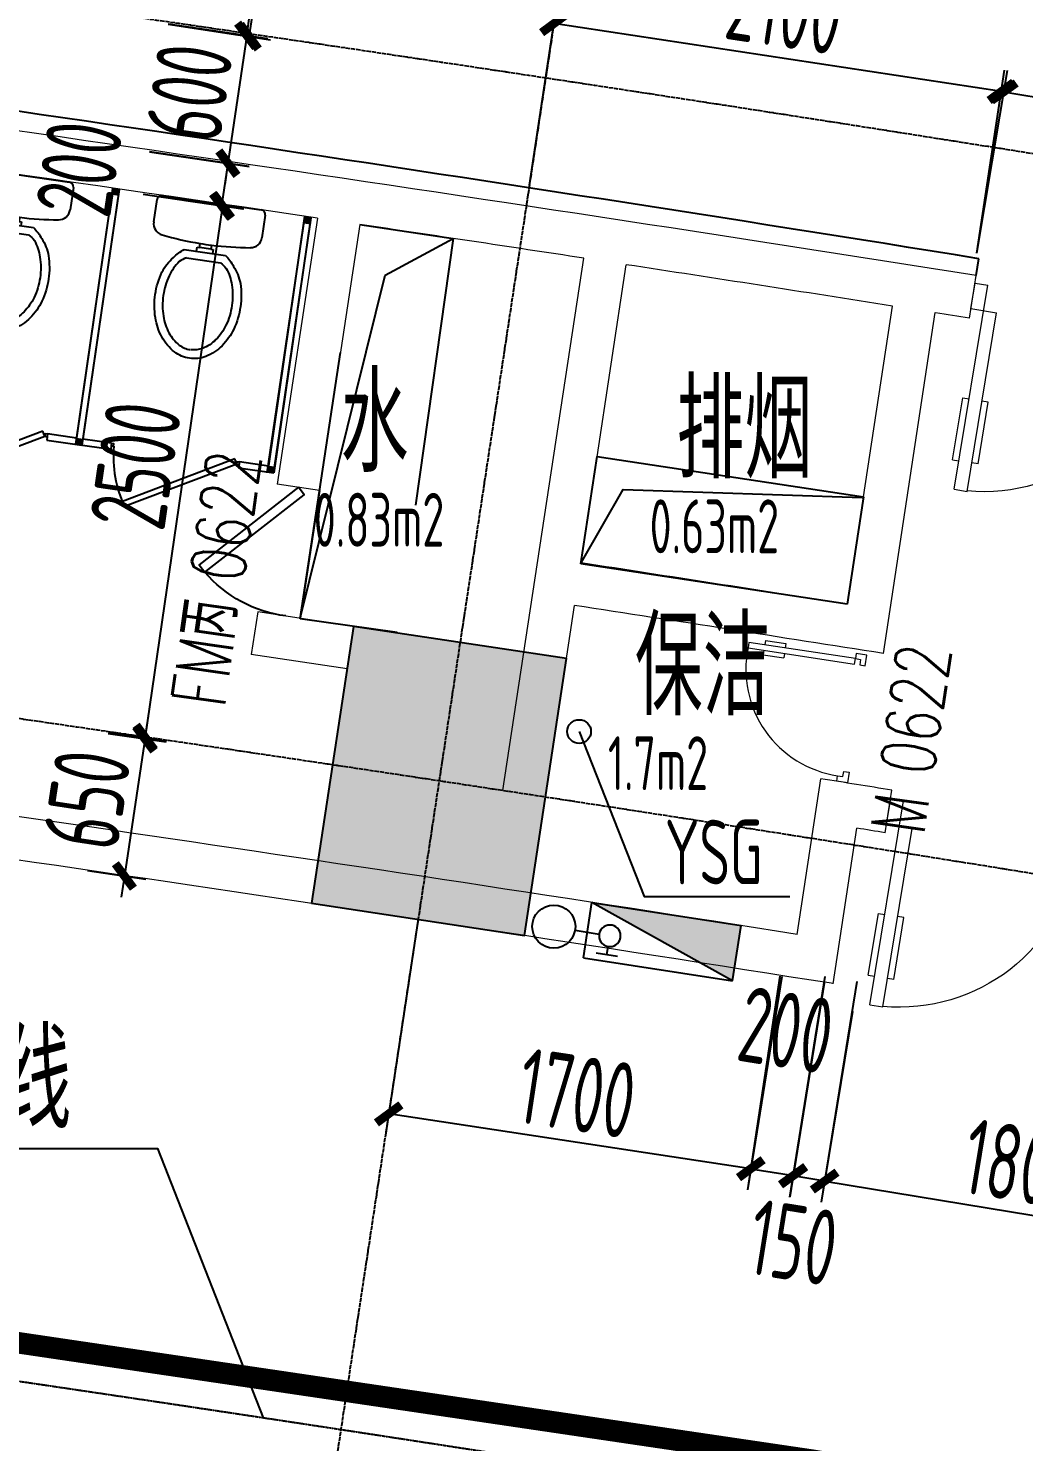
# Model space of a CAD drawing. Header units: millimetres. Extents: x 11515858 to 24947533, y -12764720 to -6305528.
# Drawn here: x 11821883 to 11826503, y -6399840 to -6393279 of the extents above; entities that cross this region are included whole.
import ezdxf
from ezdxf.enums import TextEntityAlignment as Align

# ---------------------------------------------------------------- set-up
doc = ezdxf.new("R2010")
doc.units = ezdxf.units.MM
doc.header["$LTSCALE"] = 10
for name, pattern in [('A2-RG-AXIS$0$CENTER', [2, 1.25, -0.25, 0.25, -0.25]), ('A2-RG-AXIS$0$DOTE', [2.42, 2, -0.2, 0.02, -0.2]), ('A2-RI-F3$0$DASHDOT2', [0.5, 0.25, -0.125, 0, -0.125]), ('A2-RI-F3$0$DASHED2', [0.375, 0.25, -0.125]), ('A2-RI-F3$0$HIDDEN', [0.375, 0.25, -0.125]), ('A2-RI-F3$0$HIDDEN2', [0.1875, 0.125, -0.0625])]:
    doc.linetypes.add(name, pattern=pattern)
for name, color, linetype in [('A2-RB-F3$0$$34$A-DIMS-100', 1, 'Continuous'), ('A2-RD-F3$0$A-1-1-X-toilel$0$A-FIXT', 55, 'Continuous'), ('A2-RG-AXIS$0$A-GRID', 1, 'A2-RG-AXIS$0$CENTER'), ('A2-RI-F3$0$0P-FE-FH-P', 41, 'A2-RI-F3$0$YJdef_FE-FH_LINE_F'), ('A2-RI-F3$0$0P-FE-FH-V', 141, 'Continuous'), ('A2-RI-F3$0$0P-FE-HY', 141, 'Continuous'), ('A2-RI-F3$0$A-DOOR-ROLL', 2, 'A2-RI-F3$0$DASHED2'), ('A2-RI-F3$0$A-HOLE', 2, 'Continuous'), ('A2-RI-F3$0$A-ROOF-DRAN', 175, 'Continuous'), ('A2-RI-F3$0$A-SYMB', 4, 'Continuous'), ('A2-RI-F3$0$A-SYMB-AREA', 4, 'Continuous'), ('A2-RI-F3$0$A-SYMB-DOOR', 4, 'Continuous'), ('A2-RI-F3$0$A-SYMB-NAME', 4, 'Continuous'), ('A2-RI-F3$0$A-SYMB-VOID', 35, 'Continuous'), ('A2-RI-F3$0$an-door', 2, 'Continuous'), ('A2-RI-F3$0$an-flor-abov', 2, 'A2-RI-F3$0$HIDDEN2'), ('A2-RI-F3$0$HRI-F18$0$A-DOOR', 32, 'Continuous'), ('A2-RI-F3$0$WINDOW_TEXT', 7, 'Continuous'), ('A2-RS-F3$0$A-HATH-GRAY', 8, 'Continuous'), ('A2-RS-F3$0$A-WALL-CONC', 6, 'Continuous')]:
    doc.layers.add(name, color=color, linetype=linetype)
for name, color, linetype, lineweight in [('A2-RI-F3$0$$1$A-WALL', 7, 'Continuous', 5), ('A2-RI-F3$0$A-DOOR', 32, 'Continuous', 5), ('A2-RI-F3$0$A-WALL', 7, 'Continuous', 5)]:
    doc.layers.add(name, color=color, linetype=linetype, lineweight=lineweight)
doc.styles.add('A2-RB-F3$0$$0$XD2008', font='hzs.shx', dxfattribs={"width": 0.7, "bigfont": 'hztxt.shx'})
doc.styles.add('A2-RI-F3$0$ECADI', font='hzs.shx', dxfattribs={"width": 0.7, "bigfont": 'hztxt.shx'})
doc.styles.add('A2-RI-F3$0$ECADI-TXT', font='simplex.shx', dxfattribs={"bigfont": 'hztxt.shx'})
doc.styles.add('A2-RI-F3$0$hz1', font='hzs.shx', dxfattribs={"width": 0.75, "bigfont": 'hztxt.shx'})
doc.styles.add('A2-RI-F3$0$SIMPLEX', font='simplex.shx', dxfattribs={"width": 0.7})
doc.linetypes.add('A2-RI-F3$0$YJdef_FE-FH_LINE_F', pattern='A,4,-0.2,["F",A2-RI-F3$0$hz1,S=0.2,R=0,X=-0.1,Y=-0.1],-0.1', length=4.3)
doc.dimstyles.new('A2-RB-F3$0$$0$XD100$0', dxfattribs={"dimscale": 100, "dimtxt": 3.5, "dimasz": 1, "dimexe": 1, "dimexo": 2, "dimgap": 0.5, "dimtad": 1, "dimdec": 0, "dimdsep": 46, "dimtxsty": 'A2-RB-F3$0$$0$XD2008', "dimblk1": 'A2-RB-F3$0$$20$_ArchTick', "dimblk2": 'A2-RB-F3$0$$20$_ArchTick', "dimsah": 1, "dimcen": 2.5, "dimclrt": 4, "dimaunit": 1, "dimadec": 0, "dimazin": 0, "dimtfac": 1, "dimtdec": 0, "dimtix": 1, "dimtmove": 2, "dimatfit": 3, "dimfxl": 0, "dimtolj": 1, "dimtzin": 0, "dimarcsym": 0})

# ---------------------------------------------------------------- blocks, each defined once
blk = doc.blocks.new('A2-RG-AXIS')
at = {"layer": 'A2-RG-AXIS$0$A-GRID', "linetype": 'A2-RG-AXIS$0$DOTE'}
blk.add_line((11827609, -6371560.4), (11821587.2, -6411306.8), dxfattribs=at)
for radius in [308700, 304100, 300800]:
    blk.add_arc((11778730.7, -6694178.7), radius, 75.589285, 95.407644, dxfattribs=at)
blk = doc.blocks.new('A2-RB-F3$0$$20$_ArchTick')
at = {"color": 0, "linetype": 'ByBlock', "const_width": 0.4}
blk.add_lwpolyline([(-0.5, -0.5), (0.5, 0.5)], dxfattribs=at)
blk = doc.blocks.new('*D1121')
at = {"layer": 'A2-RB-F3$0$$34$A-DIMS-100', "color": 0, "lineweight": -2, "transparency": 16777216}
for p, q in [((11822867.9, -6391085.5), (11823342.8, -6391158.8)), ((11822908.4, -6393317.7), (11823244, -6391143.5)), ((11822532.3, -6393259.7), (11823007.2, -6393333))]:
    blk.add_line(p, q, dxfattribs=at)
at = {"layer": 'Defpoints', "color": 0, "transparency": 16777216}
for p in [(11822670.2, -6391055), (11823244, -6391143.5), (11822334.6, -6393229.1)]:
    blk.add_point(p, dxfattribs=at)
at = {"layer": 'A2-RB-F3$0$$34$A-DIMS-100', "color": 0, "lineweight": -2, "transparency": 16777216, "xscale": 100, "yscale": 100, "zscale": 100}
for p, rotation in [((11823244, -6391143.5), 81.22532202779152), ((11822908.4, -6393317.7), 261.2253220277915)]:
    blk.add_blockref('A2-RB-F3$0$$20$_ArchTick', p, dxfattribs=dict(at, rotation=rotation))
at = {"layer": 'A2-RB-F3$0$$34$A-DIMS-100', "color": 4, "transparency": 16777216, "insert": (11822853.8, -6392196.3), "char_height": 350, "attachment_point": 5, "rotation": 81.22532, "style": 'A2-RB-F3$0$$0$XD2008'}
blk.add_mtext('\\A1;2200', dxfattribs=at)
blk = doc.blocks.new('*D1122')
at = {"layer": 'A2-RB-F3$0$$34$A-DIMS-100', "color": 0, "lineweight": -2, "transparency": 16777216}
for p, q in [((11822532.5, -6393258.2), (11822995.1, -6393326)), ((11822896.2, -6393311.5), (11822910.7, -6393212.6)), ((11822896.2, -6393311.5), (11822809.1, -6393904.8)), ((11822445.5, -6393851.4), (11822908.1, -6393919.3)), ((11822809.1, -6393904.8), (11822794.6, -6394003.7))]:
    blk.add_line(p, q, dxfattribs=at)
at = {"layer": 'Defpoints', "color": 0, "transparency": 16777216}
for p in [(11822334.6, -6393229.1), (11822247.6, -6393822.4), (11822809.1, -6393904.8)]:
    blk.add_point(p, dxfattribs=at)
at = {"layer": 'A2-RB-F3$0$$34$A-DIMS-100', "color": 0, "lineweight": -2, "transparency": 16777216, "xscale": 100, "yscale": 100, "zscale": 100}
for p, rotation in [((11822896.2, -6393311.5), 261.6549824691124), ((11822809.1, -6393904.8), 81.65498246911244)]:
    blk.add_blockref('A2-RB-F3$0$$20$_ArchTick', p, dxfattribs=dict(at, rotation=rotation))
at = {"layer": 'A2-RB-F3$0$$34$A-DIMS-100', "color": 4, "transparency": 16777216, "insert": (11822630, -6393575.5), "char_height": 350, "attachment_point": 5, "rotation": 81.65498, "style": 'A2-RB-F3$0$$0$XD2008'}
blk.add_mtext('\\A1;600', dxfattribs=at)
blk = doc.blocks.new('*D1123')
at = {"layer": 'A2-RB-F3$0$$34$A-DIMS-100', "color": 0, "lineweight": -2, "transparency": 16777216}
for p, q in [((11822445.4, -6393851.6), (11822908, -6393919.7)), ((11822809.1, -6393905.1), (11822780, -6394103)), ((11822416.3, -6394049.4), (11822878.9, -6394117.5))]:
    blk.add_line(p, q, dxfattribs=at)
at = {"layer": 'Defpoints', "color": 0, "transparency": 16777216}
for p in [(11822247.6, -6393822.4), (11822218.4, -6394020.2), (11822780, -6394103)]:
    blk.add_point(p, dxfattribs=at)
at = {"layer": 'A2-RB-F3$0$$34$A-DIMS-100', "color": 0, "lineweight": -2, "transparency": 16777216, "xscale": 100, "yscale": 100, "zscale": 100}
for p, rotation in [((11822809.1, -6393905.1), 81.61956860206185), ((11822780, -6394103), 261.6195686020619)]:
    blk.add_blockref('A2-RB-F3$0$$20$_ArchTick', p, dxfattribs=dict(at, rotation=rotation))
at = {"layer": 'A2-RB-F3$0$$34$A-DIMS-100', "color": 4, "transparency": 16777216, "insert": (11822119, -6393930.1), "char_height": 350, "attachment_point": 5, "rotation": 81.61957, "style": 'A2-RB-F3$0$$0$XD2008'}
blk.add_mtext('\\A1;200', dxfattribs=at)
blk = doc.blocks.new('*D1124')
at = {"layer": 'A2-RB-F3$0$$34$A-DIMS-100', "color": 0, "lineweight": -2, "transparency": 16777216}
for p, q in [((11822783.7, -6394102.9), (11822423.5, -6396576.8)), ((11822614.2, -6394078.2), (11822882.7, -6394117.3)), ((11822253.9, -6396552.1), (11822522.4, -6396591.2))]:
    blk.add_line(p, q, dxfattribs=at)
at = {"layer": 'Defpoints', "color": 0, "transparency": 16777216}
for p in [(11822416.3, -6394049.4), (11822056, -6396523.3), (11822423.5, -6396576.8)]:
    blk.add_point(p, dxfattribs=at)
at = {"layer": 'A2-RB-F3$0$$34$A-DIMS-100', "color": 0, "lineweight": -2, "transparency": 16777216, "xscale": 100, "yscale": 100, "zscale": 100}
for p, rotation in [((11822783.7, -6394102.9), 81.71456871249389), ((11822423.5, -6396576.8), 261.7145687124939)]:
    blk.add_blockref('A2-RB-F3$0$$20$_ArchTick', p, dxfattribs=dict(at, rotation=rotation))
at = {"layer": 'A2-RB-F3$0$$34$A-DIMS-100', "color": 4, "transparency": 16777216, "insert": (11822380.9, -6395307.4), "char_height": 350, "attachment_point": 5, "rotation": 81.71457, "style": 'A2-RB-F3$0$$0$XD2008'}
blk.add_mtext('\\A1;2500', dxfattribs=at)
blk = doc.blocks.new('*D1039')
at = {"layer": 'A2-RB-F3$0$$34$A-DIMS-100', "color": 0, "lineweight": -2, "transparency": 16777216}
for p, q in [((11822425.5, -6396570.9), (11822440.4, -6396472)), ((11822255, -6396545.2), (11822524.4, -6396585.8)), ((11822425.5, -6396570.9), (11822328.6, -6397213.7)), ((11822158.1, -6397188), (11822427.5, -6397228.6)), ((11822328.6, -6397213.7), (11822313.7, -6397312.6))]:
    blk.add_line(p, q, dxfattribs=at)
at = {"layer": 'Defpoints', "color": 0, "transparency": 16777216}
for p in [(11822057.2, -6396515.4), (11821960.3, -6397158.1), (11822328.6, -6397213.7)]:
    blk.add_point(p, dxfattribs=at)
at = {"layer": 'A2-RB-F3$0$$34$A-DIMS-100', "color": 0, "lineweight": -2, "transparency": 16777216, "xscale": 100, "yscale": 100, "zscale": 100}
for p, rotation in [((11822425.5, -6396570.9), 261.4268527535276), ((11822328.6, -6397213.7), 81.4268527535276)]:
    blk.add_blockref('A2-RB-F3$0$$20$_ArchTick', p, dxfattribs=dict(at, rotation=rotation))
at = {"layer": 'A2-RB-F3$0$$34$A-DIMS-100', "color": 4, "transparency": 16777216, "insert": (11822154.6, -6396858.8), "char_height": 350, "attachment_point": 5, "rotation": 81.42685, "style": 'A2-RB-F3$0$$0$XD2008'}
blk.add_mtext('\\A1;650', dxfattribs=at)
blk = doc.blocks.new('*D1070')
at = {"layer": 'A2-RB-F3$0$$34$A-DIMS-100', "color": 0, "lineweight": -2, "transparency": 16777216}
for p, q in [((11825707.8, -6397843.4), (11825562.5, -6398728.7)), ((11827483.6, -6398134.9), (11827338.3, -6399020.2)), ((11825578.7, -6398630), (11827354.5, -6398921.5))]:
    blk.add_line(p, q, dxfattribs=at)
at = {"layer": 'Defpoints', "color": 0, "transparency": 16777216}
for p in [(11825740.2, -6397646.1), (11827516, -6397937.6), (11827354.5, -6398921.5)]:
    blk.add_point(p, dxfattribs=at)
at = {"layer": 'A2-RB-F3$0$$34$A-DIMS-100', "color": 0, "lineweight": -2, "transparency": 16777216, "xscale": 100, "yscale": 100, "zscale": 100}
for p, rotation in [((11825578.7, -6398630), 170.6778532740124), ((11827354.5, -6398921.5), 350.6778532740124)]:
    blk.add_blockref('A2-RB-F3$0$$20$_ArchTick', p, dxfattribs=dict(at, rotation=rotation))
at = {"layer": 'A2-RB-F3$0$$34$A-DIMS-100', "color": 4, "transparency": 16777216, "insert": (11826503, -6398553.7), "char_height": 350, "attachment_point": 5, "rotation": 350.67785, "style": 'A2-RB-F3$0$$0$XD2008'}
blk.add_mtext('\\A1;1800', dxfattribs=at)
blk = doc.blocks.new('*D1071')
at = {"layer": 'A2-RB-F3$0$$34$A-DIMS-100', "color": 0, "lineweight": -2, "transparency": 16777216}
for p, q in [((11823690.5, -6397424.3), (11823540.3, -6398417)), ((11825371.2, -6397678.8), (11825221, -6398671.4)), ((11825235.9, -6398572.5), (11823555.2, -6398318.1))]:
    blk.add_line(p, q, dxfattribs=at)
at = {"layer": 'Defpoints', "color": 0, "transparency": 16777216}
for p in [(11823720.5, -6397226.6), (11825401.2, -6397481), (11823555.2, -6398318.1)]:
    blk.add_point(p, dxfattribs=at)
at = {"layer": 'A2-RB-F3$0$$34$A-DIMS-100', "color": 0, "lineweight": -2, "transparency": 16777216, "xscale": 100, "yscale": 100, "zscale": 100}
for p, rotation in [((11823555.2, -6398318.1), 171.3919358804472), ((11825235.9, -6398572.5), 351.3919358804472)]:
    blk.add_blockref('A2-RB-F3$0$$20$_ArchTick', p, dxfattribs=dict(at, rotation=rotation))
at = {"layer": 'A2-RB-F3$0$$34$A-DIMS-100', "color": 4, "transparency": 16777216, "insert": (11824429.3, -6398222.9), "char_height": 350, "attachment_point": 5, "rotation": 351.39194, "style": 'A2-RB-F3$0$$0$XD2008'}
blk.add_mtext('\\A1;1700', dxfattribs=at)
blk = doc.blocks.new('*D1072')
at = {"layer": 'A2-RB-F3$0$$34$A-DIMS-100', "color": 0, "lineweight": -2, "transparency": 16777216}
for p, q in [((11825379.3, -6397680.1), (11825220.1, -6398671.3)), ((11825576.7, -6397711.8), (11825417.6, -6398703)), ((11825235.9, -6398572.5), (11825433.4, -6398604.2))]:
    blk.add_line(p, q, dxfattribs=at)
at = {"layer": 'Defpoints', "color": 0, "transparency": 16777216}
for p in [(11825411, -6397482.6), (11825608.4, -6397514.3), (11825433.4, -6398604.2)]:
    blk.add_point(p, dxfattribs=at)
at = {"layer": 'A2-RB-F3$0$$34$A-DIMS-100', "color": 0, "lineweight": -2, "transparency": 16777216, "xscale": 100, "yscale": 100, "zscale": 100}
for p, rotation in [((11825235.9, -6398572.5), 170.8780395265179), ((11825433.4, -6398604.2), 350.8780395265179)]:
    blk.add_blockref('A2-RB-F3$0$$20$_ArchTick', p, dxfattribs=dict(at, rotation=rotation))
at = {"layer": 'A2-RB-F3$0$$34$A-DIMS-100', "color": 4, "transparency": 16777216, "insert": (11825399.7, -6397929.4), "char_height": 350, "attachment_point": 5, "rotation": 350.87804, "style": 'A2-RB-F3$0$$0$XD2008'}
blk.add_mtext('\\A1;200', dxfattribs=at)
blk = doc.blocks.new('*D1073')
at = {"layer": 'A2-RB-F3$0$$34$A-DIMS-100', "color": 0, "lineweight": -2, "transparency": 16777216}
for p, q in [((11825579.8, -6397679.9), (11825415.2, -6398705)), ((11825727.4, -6397703.6), (11825562.8, -6398728.7)), ((11825578.7, -6398630), (11825431.1, -6398606.3))]:
    blk.add_line(p, q, dxfattribs=at)
at = {"layer": 'Defpoints', "color": 0, "transparency": 16777216}
for p in [(11825611.5, -6397482.4), (11825759.1, -6397506.1), (11825431.1, -6398606.3)]:
    blk.add_point(p, dxfattribs=at)
at = {"layer": 'A2-RB-F3$0$$34$A-DIMS-100', "color": 0, "lineweight": -2, "transparency": 16777216, "xscale": 100, "yscale": 100, "zscale": 100}
for p, rotation in [((11825431.1, -6398606.3), 170.8780395265514), ((11825578.7, -6398630), 350.8780395265514)]:
    blk.add_blockref('A2-RB-F3$0$$20$_ArchTick', p, dxfattribs=dict(at, rotation=rotation))
at = {"layer": 'A2-RB-F3$0$$34$A-DIMS-100', "color": 4, "transparency": 16777216, "insert": (11825433.5, -6398915.6), "char_height": 350, "attachment_point": 5, "rotation": 350.87804, "style": 'A2-RB-F3$0$$0$XD2008'}
blk.add_mtext('\\A1;150', dxfattribs=at)
blk = doc.blocks.new('*D1022')
at = {"layer": 'A2-RB-F3$0$$34$A-DIMS-100', "color": 0, "lineweight": -2, "transparency": 16777216}
for p, q in [((11826285, -6394321.9), (11826426.6, -6393475.1)), ((11826410.1, -6393573.7), (11828185.9, -6393870.7)), ((11828060.8, -6394618.8), (11828202.4, -6393772))]:
    blk.add_line(p, q, dxfattribs=at)
at = {"layer": 'Defpoints', "color": 0, "transparency": 16777216}
for p in [(11828185.9, -6393870.7), (11826252, -6394519.2), (11828027.8, -6394816.1)]:
    blk.add_point(p, dxfattribs=at)
at = {"layer": 'A2-RB-F3$0$$34$A-DIMS-100', "color": 0, "lineweight": -2, "transparency": 16777216, "xscale": 100, "yscale": 100, "zscale": 100}
for p, rotation in [((11826410.1, -6393573.7), 170.5074525400203), ((11828185.9, -6393870.7), 350.5074525400203)]:
    blk.add_blockref('A2-RB-F3$0$$20$_ArchTick', p, dxfattribs=dict(at, rotation=rotation))
at = {"layer": 'A2-RB-F3$0$$34$A-DIMS-100', "color": 4, "transparency": 16777216, "insert": (11827335.1, -6393500.3), "char_height": 350, "attachment_point": 5, "rotation": 350.50745, "style": 'A2-RB-F3$0$$0$XD2008'}
blk.add_mtext('\\A1;1800', dxfattribs=at)
blk = doc.blocks.new('*D1023')
at = {"layer": 'A2-RB-F3$0$$34$A-DIMS-100', "color": 0, "lineweight": -2, "transparency": 16777216}
for p, q in [((11824208.3, -6394006.9), (11824337, -6393158.2)), ((11826398.7, -6393572.1), (11824322, -6393257.1)), ((11826285, -6394321.9), (11826413.7, -6393473.2))]:
    blk.add_line(p, q, dxfattribs=at)
at = {"layer": 'Defpoints', "color": 0, "transparency": 16777216}
for p in [(11824322, -6393257.1), (11824178.3, -6394204.7), (11826255, -6394519.6)]:
    blk.add_point(p, dxfattribs=at)
at = {"layer": 'A2-RB-F3$0$$34$A-DIMS-100', "color": 0, "lineweight": -2, "transparency": 16777216, "xscale": 100, "yscale": 100, "zscale": 100}
for p, rotation in [((11824322, -6393257.1), 171.3759608895118), ((11826398.7, -6393572.1), 351.3759608895118)]:
    blk.add_blockref('A2-RB-F3$0$$20$_ArchTick', p, dxfattribs=dict(at, rotation=rotation))
at = {"layer": 'A2-RB-F3$0$$34$A-DIMS-100', "color": 4, "transparency": 16777216, "insert": (11825394.1, -6393192.1), "char_height": 350, "attachment_point": 5, "rotation": 351.37596, "style": 'A2-RB-F3$0$$0$XD2008'}
blk.add_mtext('\\A1;2100', dxfattribs=at)
blk = doc.blocks.new('A2-RD-F3$0$A-1-1-X-toilel$0$A-1-10-01~10(B1~wd)$0$A1088D2A')
at = {"layer": 'A2-RD-F3$0$A-1-1-X-toilel$0$A-FIXT'}
for p, q in [((-0.43, 0), (0.43, 0)), ((-0.47, -0.235), (-0.47, -0.04)), ((0.47, -0.04), (0.47, -0.235)), ((-0.05, -0.396), (-0.05, -0.361)), ((0.05, -0.361), (0.05, -0.396)), ((-0.176, -0.431), (0.181, -0.431)), ((-0.07, -0.396), (-0.05, -0.396)), ((-0.07, -0.431), (-0.07, -0.396)), ((0.05, -0.396), (-0.05, -0.396)), ((0.05, -0.396), (0.07, -0.396)), ((0.07, -0.396), (0.07, -0.431)), ((-0.148, -0.5), (0.148, -0.5))]:
    blk.add_line(p, q, dxfattribs=at)
for points in [[(0.002, -1.35, -0.128381), (-0.133, -1.315, -0.106268), (-0.259, -1.203, -0.085065), (-0.338, -1.047, -0.074422), (-0.368, -0.849, -0.074422), (-0.338, -0.652, -0.093985), (-0.259, -0.514, -0.073872), (-0.176, -0.431, -0.130921)], [(0.181, -0.431, -0.073872), (0.264, -0.514, -0.093985), (0.343, -0.652, -0.074422), (0.372, -0.849, -0.074422), (0.343, -1.047, -0.085065), (0.264, -1.203, -0.106268), (0.138, -1.315, -0.128381), (0.002, -1.35, -0.130921)], [(-0.148, -0.5, 0.073654), (-0.204, -0.54, 0.085065), (-0.272, -0.674, 0.074422), (-0.298, -0.849, 0.074422), (-0.272, -1.025, 0.085065), (-0.204, -1.159, 0.106268), (-0.101, -1.25, 0.128381), (-0.002, -1.276, 0.131396)], [(0.148, -0.5, -0.073654), (0.204, -0.54, -0.085065), (0.272, -0.674, -0.074422), (0.298, -0.849, -0.074422), (0.272, -1.025, -0.085065), (0.204, -1.159, -0.106268), (0.101, -1.25, -0.128381), (0.002, -1.276, -0.131396)]]:
    blk.add_lwpolyline(points, format="xyb", dxfattribs=at)
for centre, radius, start, end in [((-0.43, -0.04), 0.04, 90, 180), ((0.43, -0.04), 0.04, 0, 90), ((-0.37, -0.235), 0.1, 180, 262.0681), ((0.37, -0.235), 0.1, 277.9319, 0), ((0, 2.42), 2.781, 262.0681, 268.9699), ((0, 2.42), 2.781, 268.9699, 271.0301), ((0, 2.42), 2.781, 271.0301, 277.9319)]:
    blk.add_arc(centre, radius, start, end, dxfattribs=at)
blk = doc.blocks.new('A2-RD-F3$0$A-1-1-X-toilel$0$A-1-10-01~10(B1~wd)$0$A1088D2B')
at = {"layer": 'A2-RD-F3$0$A-1-1-X-toilel$0$A-FIXT'}
for p, q in [((-465, 0), (-465, -1200)), ((-435, 0), (-435, -1170)), ((435, 0), (435, -1170)), ((465, 0), (465, -1200)), ((-435, -1170), (-300, -1170)), ((-300, -1170), (-300, -1200)), ((275.9, -1161.4), (-210.9, -1431.4)), ((289.1, -1184.1), (275.9, -1161.4)), ((300, -1170), (435, -1170)), ((300, -1170), (300, -1200)), ((-465, -1200), (-300, -1200)), ((289.1, -1184.1), (-197.8, -1454.1)), ((300, -1200), (465, -1200)), ((-197.8, -1454.1), (-210.9, -1431.4))]:
    blk.add_line(p, q, dxfattribs=at)
for points in [[(-299.8, -1184.1), (-289.1, -1184.1), (-289.1, -1172.6), (-299.8, -1172.6)], [(300, -1172.6), (288, -1172.6), (288, -1184.1), (300, -1184.1)]]:
    blk.add_lwpolyline(points, dxfattribs=at)
blk.add_arc((270.5, -1147.3), 559.9, 183.77186, 213.23098, dxfattribs=at)
for points in [[(-465, -30), (-435, -30), (-465, 0), (-435, 0)], [(435, -30), (465, -30), (435, 0), (465, 0)], [(-465, -1200), (-435, -1200), (-465, -1170), (-435, -1170)], [(435, -1200), (465, -1200), (435, -1170), (465, -1170)]]:
    blk.add_trace(points, dxfattribs=at)
at = {"layer": 'A2-RD-F3$0$A-1-1-X-toilel$0$A-FIXT', "xscale": 540, "yscale": 540, "zscale": 540}
blk.add_blockref('A2-RD-F3$0$A-1-1-X-toilel$0$A-1-10-01~10(B1~wd)$0$A1088D2A', (0, 0), dxfattribs=at)
blk = doc.blocks.new('A2-RD-F3')
at = {"layer": 'A2-RD-F3$0$A-1-1-X-toilel$0$A-FIXT'}
for p, q in [((11823164.3, -6394155.1), (11822989.4, -6395342.3)), ((11823194, -6394159.4), (11823023.5, -6395317))]:
    blk.add_line(p, q, dxfattribs=at)
for points in [[(11823189.6, -6394189.1), (11823159.9, -6394184.8), (11823194, -6394159.4), (11823164.3, -6394155.1)], [(11823019.1, -6395346.6), (11822989.4, -6395342.3), (11823023.5, -6395317), (11822993.8, -6395312.6)]]:
    blk.add_trace(points, dxfattribs=at)
at = {"layer": 'A2-RD-F3$0$A-1-1-X-toilel$0$A-FIXT', "rotation": 351.7429025315783}
for p in [(11821843.7, -6393959.6), (11822734.3, -6394088.8)]:
    blk.add_blockref('A2-RD-F3$0$A-1-1-X-toilel$0$A-1-10-01~10(B1~wd)$0$A1088D2B', p, dxfattribs=at)
blk = doc.blocks.new('A2-RI-F3$0$$DorLib2D$00000011')
for p, q in [((-0.4667, 0.4709), (-0.4667, -0.0625)), ((-0.4667, 0.4709), (-0.4333, 0.4709)), ((-0.4333, 0.4709), (-0.4333, 0.0042)), ((0.4333, 0.4709), (0.4333, 0.0042)), ((0.4667, 0.4709), (0.4333, 0.4709)), ((0.4667, 0.4709), (0.4667, -0.0625)), ((-0.4833, 0.3962), (-0.4667, 0.3962)), ((-0.4167, 0.3962), (-0.4333, 0.3962)), ((0.4167, 0.3962), (0.4333, 0.3962)), ((0.4833, 0.3962), (0.4667, 0.3962)), ((-0.4833, 0.2346), (-0.4667, 0.2346)), ((-0.4167, 0.2346), (-0.4333, 0.2346)), ((0.4167, 0.2346), (0.4333, 0.2346)), ((0.4833, 0.2346), (0.4667, 0.2346)), ((-0.5, 0.0042), (-0.4333, 0.0042)), ((-0.5, 0.0042), (-0.5, -0.0625)), ((0.5, 0.0042), (0.4333, 0.0042)), ((0.5, 0.0042), (0.5, -0.0625)), ((-0.5, -0.0625), (-0.4667, -0.0625)), ((0.5, -0.0625), (0.4667, -0.0625))]:
    blk.add_line(p, q)
at = {"lineweight": 13}
for p, q in [((-0.4833, 0.3962), (-0.4833, 0.2346)), ((-0.4167, 0.3962), (-0.4167, 0.2346)), ((0.4167, 0.3962), (0.4167, 0.2346)), ((0.4833, 0.3962), (0.4833, 0.2346))]:
    blk.add_line(p, q, dxfattribs=at)
for centre, start, end in [((-0.4667, 0.0042), 0, 85.904), ((0.4667, 0.0042), 94.096, 180)]:
    blk.add_arc(centre, 0.4667, start, end, dxfattribs=at)
blk = doc.blocks.new('A2-RI-F3$0$door-doublewing')
at = {"layer": 'A2-RI-F3$0$A-DOOR', "color": 4, "xscale": -0.9999999999999998, "rotation": 180}
blk.add_blockref('A2-RI-F3$0$$DorLib2D$00000011', (0, -0.0291), dxfattribs=at)
at = {"layer": 'A2-RI-F3$0$WINDOW_TEXT', "style": 'A2-RI-F3$0$SIMPLEX', "flags": 9}
blk.add_attdef('A', text='', height=1, dxfattribs=at).set_placement((0, 1.5), align=Align.MIDDLE)
blk = doc.blocks.new('A2-RI-F3$0$5erhfh')
at = {"layer": 'A2-RI-F3$0$A-SYMB-AREA', "style": 'A2-RI-F3$0$ECADI', "width": 0.7}
blk.add_attdef('340M2', text='', height=2.5, dxfattribs=at).set_placement((0, 1.25), align=Align.MIDDLE_LEFT)
at = {"layer": 'A2-RI-F3$0$A-SYMB-NAME', "style": 'A2-RI-F3$0$ECADI', "width": 0.7}
blk.add_attdef('CHINESENAME', (-12.292, 3.087), '', height=4.5, dxfattribs=at)
blk = doc.blocks.new('A2-RI-F3$0$door-1000')
for p, q in [((0.649, 0.647), (0.708, 0.706)), ((0.708, 0.706), (0.708, 0.706)), ((0.708, 0.706), (0.767, 0.647)), ((0.679, 0.618), (0.649, 0.647)), ((0.708, 0.647), (0.679, 0.618)), ((0.738, 0.617), (0.708, 0.647)), ((0.767, 0.647), (0.738, 0.617)), ((0.059, 0.059), (0, 0)), ((0, 0), (0.059, -0.059)), ((0, 0), (0, 0)), ((0.088, 0.029), (0.059, 0.059)), ((0.059, 0), (0.088, 0.029)), ((0.088, -0.03), (0.059, 0)), ((0.059, -0.059), (0.088, -0.03)), ((0.118, 0), (0.088, -0.03)), ((0.088, -0.03), (0.677, -0.62)), ((0.706, -0.59), (0.118, 0)), ((0.451, -0.443), (0.476, -0.418)), ((0.505, -0.389), (0.53, -0.364)), ((0.564, -0.557), (0.589, -0.532)), ((0.618, -0.502), (0.643, -0.477)), ((0.677, -0.62), (0.706, -0.59))]:
    blk.add_line(p, q)
at = {"lineweight": 13}
for p, q in [((0.643, -0.477), (0.53, -0.364)), ((0.564, -0.557), (0.451, -0.443))]:
    blk.add_line(p, q, dxfattribs=at)
blk.add_arc((0.148, 0.028), 0.833, 312.035, 44.9727, dxfattribs=at)
blk = doc.blocks.new('A2-RI-F3$0$t4ytghdgh')
at = {"layer": 'A2-RI-F3$0$HRI-F18$0$A-DOOR'}
blk.add_lwpolyline([(27.8, -23.7), (-288.8, -393.9), (-316.6, -370.2), (0, 0)], close=True, dxfattribs=at)
blk.add_arc((13.9, -11.9), 487.1, 184.4609, 227.3118, dxfattribs=at)
blk = doc.blocks.new('A2-RI-F3$0$ECADI-TAG-DOOR')
blk = doc.blocks.new('A2-RI-F3$0$A$C6F954C98')
at = {"extrusion": (0, 0, -1)}
blk.add_hatch(color=256, dxfattribs=at).paths.add_polyline_path([(-260, 700), (0, 0), (0, 700)])
for p, q in [((260, 700), (0, 700)), ((0, 0), (0, 700)), ((260, 700), (0, 0)), ((260, 0), (260, 700)), ((230.7, 155.9, 0), (230.7, 55.9, 0)), ((230.7, 105.9, 0), (190.7, 105.9, 0)), ((260, 0), (0, 0))]:
    blk.add_line(p, q, dxfattribs=at)
blk.add_circle((-140.7, 105.9, 0), 50, dxfattribs=at)
blk = doc.blocks.new('A2-RI-F3$0$ysg')
at = {"layer": 'A2-RI-F3$0$A-ROOF-DRAN'}
blk.add_lwpolyline([(73089.7, -24502.9), (73391.8, -25268.7), (74067.9, -25268.7)], dxfattribs=at)
blk.add_circle((73089.7, -24502.9), 55, dxfattribs=at)
ref = blk.add_blockref('A2-RI-F3$0$5erhfh', (74716.3, -25520.9), dxfattribs=dict(at, xscale=100, yscale=100, zscale=100))
ref.add_attrib('CHINESENAME', 'YSG', (73487.1, -25212.2), dxfattribs={"layer": 'A2-RI-F3$0$A-SYMB-NAME', "height": 300, "style": 'A2-RI-F3$0$ECADI', "width": 0.7})
blk = doc.blocks.new('A2-RI-F3')
at = {"layer": 'A2-RI-F3$0$$1$A-WALL'}
for radius, start, end in [(303500, 80.985947, 82.318278), (303300, 81.56438, 82.255791), (303300, 81.328245, 81.526598), (303300, 81.054326, 81.290463), (303300, 80.986038, 81.015977), (301900, 81.052792, 81.290023), (301700, 81.014588, 81.28996)]:
    blk.add_arc((11778730.7, -6694178.7), radius, start, end, dxfattribs=at)
at = {"layer": 'A2-RI-F3$0$0P-FE-FH-P'}
blk.add_line((11824420.2, -6397465, 0), (11824532.5, -6397483.5, 0), dxfattribs=at)
at = {"layer": 'A2-RI-F3$0$0P-FE-FH-V'}
blk.add_circle((11824321.6, -6397448.7, 0), 100, dxfattribs=at)
at = {"layer": 'A2-RI-F3$0$A-DOOR-ROLL', "linetype": 'A2-RI-F3$0$DASHDOT2', "const_width": 100}
blk.add_lwpolyline([(11837257.3, -6407185.6), (11838263, -6402236.7, 0.016293), (11819125.2, -6398979.6)], format="xyb", dxfattribs=at)
at = {"layer": 'A2-RI-F3$0$A-HOLE', "ltscale": 500}
blk.add_line((11823234.9, -6395424.4), (11823145.1, -6396017.7), dxfattribs=at)
at = {"layer": 'A2-RI-F3$0$A-HOLE', "linetype": 'A2-RI-F3$0$HIDDEN', "ltscale": 500}
for points in [[(11823422, -6394189.4), (11823854.1, -6394254.1), (11823595.2, -6396084.3), (11823144.7, -6396019.8), (11823422, -6394189.4)], [(11824523.2, -6395266), (11825759.1, -6395453.2), (11825683.5, -6395952.2), (11824447.6, -6395765), (11824523.2, -6395266)]]:
    blk.add_lwpolyline(points, dxfattribs=at)
at = {"layer": 'A2-RI-F3$0$A-SYMB'}
blk.add_lwpolyline([(11819731.9, -6398478.4), (11822482.3, -6398478.4), (11822973.4, -6399729.8)], dxfattribs=at)
at = {"layer": 'A2-RI-F3$0$A-SYMB-VOID', "ltscale": 500}
for points in [[(11823145.1, -6396017.7), (11823539.1, -6394424.3), (11823853.9, -6394255.2)], [(11824448.3, -6395760.4), (11824643.2, -6395420.5), (11825753.3, -6395457)]]:
    blk.add_lwpolyline(points, dxfattribs=at)
at = {"layer": 'A2-RI-F3$0$A-WALL'}
for p, q in [((11823224.2, -6394160), (11823037.2, -6395394.5)), ((11823422, -6394189.4), (11823234.9, -6395424.4)), ((11824085.8, -6396817.7), (11824460.3, -6394345.9)), ((11824448.3, -6395760.4), (11824658, -6394376.2)), ((11826250.3, -6394624.4), (11826282.1, -6394427)), ((11825683.5, -6395952.2), (11825893.2, -6394568)), ((11825851.1, -6396181.1), (11826091, -6394598)), ((11823234.9, -6395424.4), (11823037.2, -6395394.5)), ((11824283.5, -6396848), (11824418.4, -6395958.1)), ((11822947.3, -6395987.7), (11822917.4, -6396185.4)), ((11823392.2, -6396055.1), (11822947.3, -6395987.7)), ((11823362.3, -6396252.8), (11822917.4, -6396185.4)), ((11825451.3, -6397484.8), (11825560.8, -6396762.5)), ((11825859, -6397012.9), (11825890.8, -6396815.5)), ((11825618.9, -6397713.7), (11825728.3, -6396991.9))]:
    blk.add_line(p, q, dxfattribs=at)
for centre, radius, start, end in [((11778730.7, -6694178.6), 300349.9, 81.051076, 82.248184), ((11778730.7, -6694178.6), 300149.9, 81.012675, 82.285844), ((11778078.7, -6693639.4), 300650, 80.849454, 80.913151), ((11778078.7, -6693639.4), 300450, 80.849454, 80.874695)]:
    blk.add_arc(centre, radius, start, end, dxfattribs=at)
at = {"layer": 'A2-RI-F3$0$an-door'}
blk.add_line((11826282.1, -6394427), (11826294.8, -6394348.3), dxfattribs=at)
blk.add_arc((11778093.7, -6693540.5), 303050, 80.848048, 82.182742, dxfattribs=at)
at = {"layer": 'A2-RI-F3$0$an-flor-abov', "ltscale": 2}
blk.add_lwpolyline([(11819215.8, -6404241.6), (11819904.9, -6399282, -0.005984), (11826949.5, -6400358.9, -0.006881)], format="xyb", dxfattribs=at)
at = {"linetype": 'A2-RI-F3$0$HIDDEN', "ltscale": 3}
blk.add_blockref('A2-RG-AXIS', (0, 0), dxfattribs=at)
blk.add_blockref('A2-RI-F3$0$ysg', (11751349.3, -6372040.3))
ref = blk.add_blockref('A2-RI-F3$0$5erhfh', (11824835.8, -6396452.4), dxfattribs=dict(xscale=100, yscale=100, zscale=100))
ref.add_attrib('340M2', '0.83m2', (11823207.6, -6395685.5), dxfattribs={"layer": 'A2-RI-F3$0$A-SYMB-AREA', "height": 250, "style": 'A2-RI-F3$0$ECADI', "width": 0.7})
ref.add_attrib('CHINESENAME', '水', (11823332.2, -6395337.8), dxfattribs={"layer": 'A2-RI-F3$0$A-SYMB-NAME', "height": 450, "style": 'A2-RI-F3$0$ECADI', "width": 0.7})
ref = blk.add_blockref('A2-RI-F3$0$5erhfh', (11826394.5, -6396482.5), dxfattribs=dict(xscale=100, yscale=100, zscale=100))
ref.add_attrib('340M2', '0.63m2', (11824766.3, -6395715.6), dxfattribs={"layer": 'A2-RI-F3$0$A-SYMB-AREA', "height": 250, "style": 'A2-RI-F3$0$ECADI', "width": 0.7})
ref.add_attrib('CHINESENAME', '排烟', (11824890.9, -6395367.9), dxfattribs={"layer": 'A2-RI-F3$0$A-SYMB-NAME', "height": 450, "style": 'A2-RI-F3$0$ECADI', "width": 0.7})
at = {"xscale": -1.199599840172497, "yscale": 1.199599840678275, "zscale": 1.199599840267605, "rotation": 267.4065083854389}
blk.add_blockref('A2-RI-F3$0$t4ytghdgh', (11823163, -6395444), dxfattribs=at)
ref = blk.add_blockref('A2-RI-F3$0$5erhfh', (11826201, -6397582.2), dxfattribs=dict(xscale=100, yscale=100, zscale=100))
ref.add_attrib('340M2', '1.7m2', (11824572.8, -6396815.2), dxfattribs={"layer": 'A2-RI-F3$0$A-SYMB-AREA', "height": 250, "style": 'A2-RI-F3$0$ECADI', "width": 0.7})
ref.add_attrib('CHINESENAME', '保洁', (11824697.4, -6396467.6), dxfattribs={"layer": 'A2-RI-F3$0$A-SYMB-NAME', "height": 450, "style": 'A2-RI-F3$0$ECADI', "width": 0.7})
ref = blk.add_blockref('A2-RI-F3$0$5erhfh', (11821106.3, -6398693.9), dxfattribs=dict(xscale=100, yscale=100, zscale=100))
ref.add_attrib('CHINESENAME', '上层楼板投影线', (11819877.1, -6398385.1), dxfattribs={"layer": 'A2-RI-F3$0$A-SYMB-NAME', "height": 450, "style": 'A2-RI-F3$0$ECADI', "width": 0.7})
at = {"layer": 'A2-RI-F3$0$0P-FE-HY', "rotation": 261.1683068421855}
blk.add_blockref('A2-RI-F3$0$A$C6F954C98', (11824498.8, -6397336.3), dxfattribs=at)
at = {"layer": 'A2-RI-F3$0$A-DOOR'}
for name, p, xscale, yscale, zscale, rotation in [('A2-RI-F3$0$door-doublewing', (11827155, -6394666.9), 1799.999999998357, 1799.999999998357, 1799.999999998357, 350.6777504938816), ('A2-RI-F3$0$door-1000', (11825774.2, -6396188), 599.9999997345767, 599.9999997345767, 599.9999997345767, 216.4843252859657), ('A2-RI-F3$0$door-doublewing', (11826763.6, -6397060), 1799.999999998335, 1799.999999998335, 1799.999999998335, 350.6745748570877)]:
    blk.add_blockref(name, p, dxfattribs=dict(at, xscale=xscale, yscale=yscale, zscale=zscale, rotation=rotation))
at = {"layer": 'A2-RI-F3$0$A-SYMB-DOOR'}
ref = blk.add_blockref('A2-RI-F3$0$ECADI-TAG-DOOR', (11823615.7, -6395828.3), dxfattribs=dict(at, xscale=100.0000000007196, yscale=100.0000000007196, zscale=100.0000000007196, rotation=81.91522566309685))
ref.add_attrib('门窗主编号1', 'FM丙', dxfattribs={"height": 250, "rotation": 81.91523, "style": 'A2-RI-F3$0$ECADI-TXT', "width": 0.7}).set_placement((11822862.1, -6395953.5), align=Align.RIGHT)
ref.add_attrib('门窗主编号2', '0622', (11822880.2, -6395856.2, 333.3), dxfattribs={"height": 250, "rotation": 81.91523, "style": 'A2-RI-F3$0$ECADI-TXT', "width": 0.7})
ref = blk.add_blockref('A2-RI-F3$0$ECADI-TAG-DOOR', (11826817.8, -6396726.1), dxfattribs=dict(at, xscale=100.0000000007196, yscale=100.0000000007196, zscale=100.0000000007196, rotation=81.91522566309685))
ref.add_attrib('门窗主编号1', 'M', dxfattribs={"height": 250, "rotation": 81.91523, "style": 'A2-RI-F3$0$ECADI-TXT', "width": 0.7}).set_placement((11826064.3, -6396851.4), align=Align.RIGHT)
ref.add_attrib('门窗主编号2', '0622', (11826082.4, -6396754, 333.3), dxfattribs={"height": 250, "rotation": 81.91523, "style": 'A2-RI-F3$0$ECADI-TXT', "width": 0.7})
blk = doc.blocks.new('A2-RS-F3')
at = {"layer": 'A2-RS-F3$0$A-HATH-GRAY', "ltscale": 3}
h = blk.add_hatch(color=256, dxfattribs=at)
h.paths.add_polyline_path([(11780370.9, -6378132.8), (11781370.9, -6378139.6), (11781379.7, -6376839.6), (11780379.7, -6376832.8)])
h.paths.add_polyline_path([(11771295.3, -6378216.2), (11772295, -6378194.3), (11772266.5, -6376894.6), (11771266.7, -6376916.1)])
h.paths.add_polyline_path([(11789445.2, -6378310.2), (11790444.5, -6378345.7), (11790490.7, -6377046.5), (11789491.3, -6377010.6)])
h.paths.add_polyline_path([(11794061, -6377995.6), (11794659.8, -6378034.1), (11794711.1, -6377235.6), (11794112.3, -6377197.1)])
h.paths.add_polyline_path([(11762225.8, -6378560), (11763224.5, -6378509.3), (11763158.6, -6377210.6), (11762159.9, -6377261.3)])
h.paths.add_polyline_path([(11756037.9, -6378647), (11756835.4, -6378583.6), (11756756.1, -6377586.7), (11755958.6, -6377650.1)])
h.paths.add_polyline_path([(11801644.4, -6378461.8), (11802243.1, -6378500.3), (11802294.5, -6377701.9), (11801695.7, -6377663.4)])
h.paths.add_polyline_path([(11751541.3, -6379498.7), (11752338.8, -6379435.3), (11752219.8, -6377940), (11751422.4, -6378003.4)])
h.paths.add_polyline_path([(11807663.9, -6379405.7), (11808460.5, -6379479.9), (11808571.8, -6378285.1), (11807775.3, -6378210.6)])
h.paths.add_polyline_path([(11816584.8, -6380403.2), (11817577.3, -6380525.1), (11817735.8, -6379234.7), (11816743.2, -6379112.9)])
h.paths.add_polyline_path([(11825579.4, -6381618.6), (11826568.2, -6381768.4), (11826762.9, -6380483.1), (11825774.2, -6380333.3)])
h.paths.add_polyline_path([(11793833.2, -6381538.6), (11794432, -6381577.1), (11794483.3, -6380778.7), (11793884.5, -6380740.2)])
h.paths.add_polyline_path([(11801416.6, -6382004.6), (11802015.3, -6382043.1), (11802066.7, -6381244.7), (11801467.9, -6381206.2)])
h.paths.add_polyline_path([(11834536.4, -6383084.9), (11835520.4, -6383263), (11835752, -6381983.8), (11834767.9, -6381805.7)])
h.paths.add_polyline_path([(11843441.7, -6384836.8), (11844420.2, -6385043.1), (11844688.3, -6383771), (11843709.9, -6383564.7)])
h.paths.add_polyline_path([(11849706.8, -6386047.7), (11850486.4, -6386227.4), (11850720.8, -6385255.2), (11849941.2, -6385075.5)])
h.paths.add_polyline_path([(11756683.4, -6386771.7), (11757480.7, -6386706.4), (11757402.3, -6385711.3), (11756604.9, -6385774.7)])
h.paths.add_polyline_path([(11752167.8, -6387373.9), (11752965.3, -6387310.5), (11752846.3, -6385815.2), (11752048.8, -6385878.6)])
h.paths.add_polyline_path([(11854131.9, -6387106.5), (11854911.5, -6387286.2), (11855145.9, -6386314), (11854366.3, -6386134.3)])
h.paths.add_polyline_path([(11793236.4, -6390820.6), (11793835.2, -6390859), (11793886.5, -6390060.7), (11793287.7, -6390022.2)])
h.paths.add_polyline_path([(11800819.8, -6391285.9), (11801418.6, -6391324.4), (11801469.9, -6390525.9), (11800871.2, -6390487.4)])
h.paths.add_polyline_path([(11847832.2, -6393825.3), (11848611.8, -6394005), (11848846.2, -6393032.8), (11848066.6, -6392853.1)])
h.paths.add_polyline_path([(11780263.2, -6394032.4), (11781263.2, -6394039.2), (11781272, -6392739.2), (11780272, -6392732.1)])
h.paths.add_polyline_path([(11771644.2, -6394112.4), (11772644, -6394090.4), (11772615.4, -6392790.7), (11771615.7, -6392812.3)])
h.paths.add_polyline_path([(11788881, -6394200.2), (11789880.4, -6394235.7), (11789926.5, -6392936.5), (11788927.1, -6392900.6)])
h.paths.add_polyline_path([(11793008.6, -6394363.6), (11793607.4, -6394402.1), (11793658.7, -6393603.7), (11793059.9, -6393565.2)])
h.paths.add_polyline_path([(11763031, -6394439.6), (11764029.7, -6394388.9), (11763963.9, -6393090.2), (11762965.1, -6393140.9)])
h.paths.add_polyline_path([(11757322.6, -6394796.6), (11758120, -6394731.3), (11758040.8, -6393736.3), (11757243.3, -6393799.7)])
h.paths.add_polyline_path([(11800592, -6394828.7), (11801190.8, -6394867.2), (11801242.1, -6394068.8), (11800643.4, -6394030.3)])
h.paths.add_polyline_path([(11852257.4, -6394883.9), (11853037, -6395063.6), (11853271.3, -6394091.4), (11852491.7, -6393911.7)])
h.paths.add_polyline_path([(11752786.3, -6395149.5), (11753583.8, -6395086), (11753464.9, -6393590.8), (11752667.4, -6393654.2)])
h.paths.add_polyline_path([(11806188.5, -6395237.1), (11806985.1, -6395311.3), (11807096.4, -6394116.5), (11806299.9, -6394042)])
h.paths.add_polyline_path([(11814655.7, -6396186), (11815648.4, -6396307.3), (11815806.1, -6395016.9), (11814813.5, -6394895.6)])
h.paths.add_polyline_path([(11823197.5, -6397340.4), (11824186.2, -6397490.2), (11824381, -6396204.9), (11823392.2, -6396055.1)])
h.paths.add_polyline_path([(11831681.6, -6398728.6), (11832663, -6398920.7), (11832912.6, -6397644.9), (11831931.2, -6397452.8)])
h.paths.add_polyline_path([(11840164, -6400382.5), (11841142.5, -6400588.8), (11841410.7, -6399316.8), (11840432.2, -6399110.5)])
edge = h.paths.add_edge_path()
edge.add_arc((11780719.1, -6400485.4), 450, 0, 360)
edge = h.paths.add_edge_path()
edge.add_arc((11772285.6, -6400549.4), 450, 0, 360)
edge = h.paths.add_edge_path()
edge.add_arc((11789151.8, -6400663.7), 450, 0, 360)
edge = h.paths.add_edge_path()
edge.add_arc((11763857, -6400855.6), 450, 0, 360)
h.paths.add_polyline_path([(11845945.9, -6401651.6), (11846725.5, -6401831.2), (11846959.8, -6400859), (11846180.2, -6400679.3)])
edge = h.paths.add_edge_path()
edge.add_arc((11797575.5, -6401083.9), 450, 0, 360)
edge = h.paths.add_edge_path()
edge.add_arc((11755440.6, -6401403.6), 450.5, 0, 360)
edge = h.paths.add_edge_path()
edge.add_arc((11805983.7, -6401745.9), 450, 0, 360)
h.paths.add_polyline_path([(11850371.1, -6402710), (11851150.7, -6402889.7), (11851385, -6401917.5), (11850605.5, -6401737.8)])
edge = h.paths.add_edge_path()
edge.add_arc((11814369.4, -6402649), 450, 0, 360)
edge = h.paths.add_edge_path()
edge.add_arc((11822725.7, -6403792.5), 450, 0, 360)
edge = h.paths.add_edge_path()
edge.add_arc((11831045.7, -6405175.5), 450, 0, 360)
edge = h.paths.add_edge_path()
edge.add_arc((11839322.6, -6406796.9), 450.5, 0, 360)
edge = h.paths.add_edge_path()
edge.add_arc((11847549.5, -6408655.2), 450.5, 0, 360)
at = {"layer": 'A2-RS-F3$0$A-WALL-CONC'}
blk.add_3dface([(11823197.5, -6397340.4), (11824186.2, -6397490.2), (11824381, -6396204.9), (11823392.2, -6396055.1)], dxfattribs=at)
blk = doc.blocks.new('A2-RB-F3')
at = {"layer": 'A2-RB-F3$0$$34$A-DIMS-100'}
for p1, p2, distance, picture, middle in [((11822334.6, -6393229.1), (11822670.2, -6391055), -580.6, '*D1121', (11822853.8, -6392196.3)), ((11826255, -6394519.6), (11824178.3, -6394204.7), -958.4, '*D1023', (11825394.1, -6393192.1)), ((11822334.6, -6393229.1), (11822247.6, -6393822.4), 567.6, '*D1122', (11822630, -6393575.5)), ((11826252, -6394519.2), (11828027.8, -6394816.1), 958.5, '*D1022', (11827335.1, -6393500.3)), ((11822416.3, -6394049.4), (11822056, -6396523.3), 371.3, '*D1124', (11822380.9, -6395307.4)), ((11822057.2, -6396515.4), (11821960.3, -6397158.1), 372.5, '*D1039', (11822154.6, -6396858.8)), ((11825401.2, -6397481), (11823720.5, -6397226.6), 1104, '*D1071', (11824429.3, -6398222.9)), ((11825740.2, -6397646.1), (11827516, -6397937.6), -997.1, '*D1070', (11826503, -6398553.7))]:
    dim = blk.add_aligned_dim(p1=p1, p2=p2, distance=distance, dimstyle='A2-RB-F3$0$$0$XD100$0', dxfattribs=at)
    dim.commit()
    dim.dimension.update_dxf_attribs({"geometry": picture, "text_midpoint": middle})
for base, p1, p2, angle, picture, middle in [((11822780, -6394103), (11822247.6, -6393822.4), (11822218.4, -6394020.2), 261.61957, '*D1123', (11822119, -6393930.1)), ((11825433.4, -6398604.2), (11825411, -6397482.6), (11825608.4, -6397514.3), 350.87804, '*D1072', (11825399.7, -6397929.4)), ((11825431.0652, -6398606.2957), (11825759.1398, -6397506.0935), (11825611.5273, -6397482.3918), 170.87804, '*D1073', (11825433.5299, -6398915.5538))]:
    dim = blk.add_linear_dim(base=base, p1=p1, p2=p2, angle=angle, dimstyle='A2-RB-F3$0$$0$XD100$0', dxfattribs=at)
    dim.commit()
    dim.dimension.update_dxf_attribs({"geometry": picture, "text_midpoint": middle, "dimtype": 129})

msp = doc.modelspace()

# ---------------------------------------------------------------- block references
for name in ['A2-RB-F3', 'A2-RI-F3', 'A2-RG-AXIS', 'A2-RS-F3', 'A2-RD-F3']:
    msp.add_blockref(name, (0, 0))

doc.saveas('drawing.dxf')
